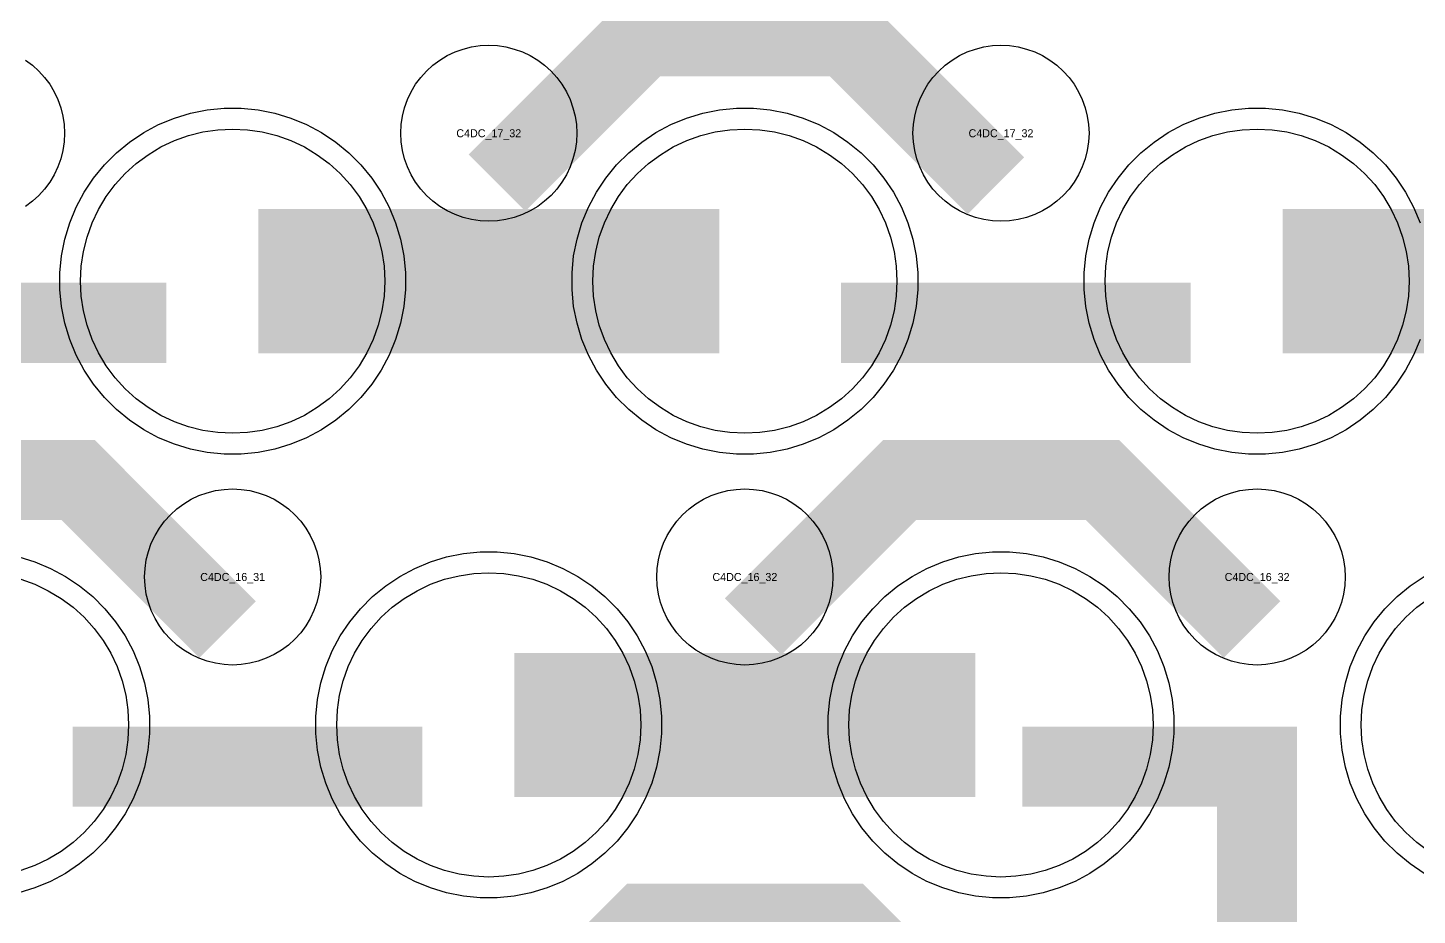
# Model space of a CAD drawing. Extents: x -11880 to 11880, y -14992 to 14992.
# Drawn here: x -1904 to -1470, y -12682 to -12404.9 of the extents above; entities that cross this region are included whole.
import ezdxf
from ezdxf.enums import TextEntityAlignment as Align

# ---------------------------------------------------------------- set-up
doc = ezdxf.new("R2010")
doc.units = 0
doc.header["$MEASUREMENT"] = 0
for name, color, linetype in [('GDS_775_DT_237', 138, 'CONTINUOUS'), ('RDL1_FS', 34, 'CONTINUOUS'), ('RDL_BS', 160, 'CONTINUOUS')]:
    doc.layers.add(name, color=color, linetype=linetype)

msp = doc.modelspace()

# ---------------------------------------------------------------- linework, layer by layer
at = {"layer": 'RDL1_FS'}
for points in [[(-1840, -12531.484), (-1844.657, -12531.255), (-1849.268, -12530.571), (-1853.791, -12529.439), (-1858.181, -12527.867), (-1862.395, -12525.875), (-1866.395, -12523.477), (-1870.14, -12520.699), (-1873.594, -12517.569), (-1876.724, -12514.115), (-1879.502, -12510.37), (-1881.9, -12506.37), (-1883.892, -12502.156), (-1885.464, -12497.766), (-1886.596, -12493.243), (-1887.28, -12488.632), (-1887.509, -12483.975), (-1887.28, -12479.318), (-1886.596, -12474.707), (-1885.464, -12470.184), (-1883.892, -12465.794), (-1881.9, -12461.58), (-1879.502, -12457.58), (-1876.724, -12453.835), (-1873.594, -12450.381), (-1870.14, -12447.251), (-1866.395, -12444.473), (-1862.395, -12442.075), (-1858.181, -12440.083), (-1853.791, -12438.511), (-1849.268, -12437.379), (-1844.657, -12436.695), (-1840, -12436.466), (-1835.343, -12436.695), (-1830.732, -12437.379), (-1826.209, -12438.511), (-1821.819, -12440.083), (-1817.605, -12442.075), (-1813.605, -12444.473), (-1809.86, -12447.251), (-1806.406, -12450.381), (-1803.276, -12453.835), (-1800.498, -12457.58), (-1798.1, -12461.58), (-1796.108, -12465.794), (-1794.536, -12470.184), (-1793.404, -12474.707), (-1792.72, -12479.318), (-1792.491, -12483.975), (-1792.72, -12488.632), (-1793.404, -12493.243), (-1794.536, -12497.766), (-1796.108, -12502.156), (-1798.1, -12506.37), (-1800.498, -12510.37), (-1803.276, -12514.115), (-1806.406, -12517.569), (-1809.86, -12520.699), (-1813.605, -12523.477), (-1817.605, -12525.875), (-1821.819, -12527.867), (-1826.209, -12529.439), (-1830.732, -12530.571), (-1835.343, -12531.255)], [(-1680, -12531.484), (-1684.657, -12531.255), (-1689.268, -12530.571), (-1693.791, -12529.439), (-1698.181, -12527.867), (-1702.395, -12525.875), (-1706.395, -12523.477), (-1710.14, -12520.699), (-1713.594, -12517.569), (-1716.724, -12514.115), (-1719.502, -12510.37), (-1721.9, -12506.37), (-1723.892, -12502.156), (-1725.464, -12497.766), (-1726.596, -12493.243), (-1727.28, -12488.632), (-1727.509, -12483.975), (-1727.28, -12479.318), (-1726.596, -12474.707), (-1725.464, -12470.184), (-1723.892, -12465.794), (-1721.9, -12461.58), (-1719.502, -12457.58), (-1716.724, -12453.835), (-1713.594, -12450.381), (-1710.14, -12447.251), (-1706.395, -12444.473), (-1702.395, -12442.075), (-1698.181, -12440.083), (-1693.791, -12438.511), (-1689.268, -12437.379), (-1684.657, -12436.695), (-1680, -12436.466), (-1675.343, -12436.695), (-1670.732, -12437.379), (-1666.209, -12438.511), (-1661.819, -12440.083), (-1657.605, -12442.075), (-1653.605, -12444.473), (-1649.86, -12447.251), (-1646.406, -12450.381), (-1643.276, -12453.835), (-1640.498, -12457.58), (-1638.1, -12461.58), (-1636.108, -12465.794), (-1634.536, -12470.184), (-1633.404, -12474.707), (-1632.72, -12479.318), (-1632.491, -12483.975), (-1632.72, -12488.632), (-1633.404, -12493.243), (-1634.536, -12497.766), (-1636.108, -12502.156), (-1638.1, -12506.37), (-1640.498, -12510.37), (-1643.276, -12514.115), (-1646.406, -12517.569), (-1649.86, -12520.699), (-1653.605, -12523.477), (-1657.605, -12525.875), (-1661.819, -12527.867), (-1666.209, -12529.439), (-1670.732, -12530.571), (-1675.343, -12531.255)], [(-1520, -12531.484), (-1524.657, -12531.255), (-1529.268, -12530.571), (-1533.791, -12529.439), (-1538.181, -12527.867), (-1542.395, -12525.875), (-1546.395, -12523.477), (-1550.14, -12520.699), (-1553.594, -12517.569), (-1556.724, -12514.115), (-1559.502, -12510.37), (-1561.9, -12506.37), (-1563.892, -12502.156), (-1565.464, -12497.766), (-1566.596, -12493.243), (-1567.28, -12488.632), (-1567.509, -12483.975), (-1567.28, -12479.318), (-1566.596, -12474.707), (-1565.464, -12470.184), (-1563.892, -12465.794), (-1561.9, -12461.58), (-1559.502, -12457.58), (-1556.724, -12453.835), (-1553.594, -12450.381), (-1550.14, -12447.251), (-1546.395, -12444.473), (-1542.395, -12442.075), (-1538.181, -12440.083), (-1533.791, -12438.511), (-1529.268, -12437.379), (-1524.657, -12436.695), (-1520, -12436.466), (-1515.343, -12436.695), (-1510.732, -12437.379), (-1506.209, -12438.511), (-1501.819, -12440.083), (-1497.605, -12442.075), (-1493.605, -12444.473), (-1489.86, -12447.251), (-1486.406, -12450.381), (-1483.276, -12453.835), (-1480.498, -12457.58), (-1478.1, -12461.58), (-1476.108, -12465.794), (-1474.536, -12470.184), (-1473.404, -12474.707), (-1472.72, -12479.318), (-1472.491, -12483.975), (-1472.72, -12488.632), (-1473.404, -12493.243), (-1474.536, -12497.766), (-1476.108, -12502.156), (-1478.1, -12506.37), (-1480.498, -12510.37), (-1483.276, -12514.115), (-1486.406, -12517.569), (-1489.86, -12520.699), (-1493.605, -12523.477), (-1497.605, -12525.875), (-1501.819, -12527.867), (-1506.209, -12529.439), (-1510.732, -12530.571), (-1515.343, -12531.255)]]:
    msp.add_lwpolyline(points, close=True, dxfattribs=at)
for points in [[(-1831.998, -12483.975, 45, 45, 0), (-1759.998, -12483.975, 45, 45, 0)], [(-1759.998, -12483.975, 45, 45, 0), (-1687.998, -12483.975, 45, 45, 0)], [(-1511.998, -12483.975, 45, 45, 0), (-1439.998, -12483.975, 45, 45, 0)]]:
    msp.add_lwpolyline(points, format="xyseb", dxfattribs=at)
at = {"layer": 'RDL1_FS', "color": 240, "true_color": 0xed1f24}
msp.add_lwpolyline([(-1906.209, -12577.076), (-1901.819, -12578.648), (-1897.605, -12580.64), (-1893.605, -12583.038), (-1889.86, -12585.816), (-1886.406, -12588.946), (-1883.276, -12592.4), (-1880.498, -12596.145), (-1878.1, -12600.145), (-1876.108, -12604.359), (-1874.536, -12608.749), (-1873.404, -12613.272), (-1872.72, -12617.883), (-1872.491, -12622.54), (-1872.72, -12627.197), (-1873.404, -12631.808), (-1874.536, -12636.331), (-1876.108, -12640.721), (-1878.1, -12644.935), (-1880.498, -12648.935), (-1883.276, -12652.68), (-1886.406, -12656.134), (-1889.86, -12659.264), (-1893.605, -12662.042), (-1897.605, -12664.44), (-1901.819, -12666.432), (-1906.209, -12668.004)], dxfattribs=at)
for points in [[(-1760, -12670.049), (-1764.657, -12669.82), (-1769.268, -12669.136), (-1773.791, -12668.004), (-1778.181, -12666.432), (-1782.395, -12664.44), (-1786.395, -12662.042), (-1790.14, -12659.264), (-1793.594, -12656.134), (-1796.724, -12652.68), (-1799.502, -12648.935), (-1801.9, -12644.935), (-1803.892, -12640.721), (-1805.464, -12636.331), (-1806.596, -12631.808), (-1807.28, -12627.197), (-1807.509, -12622.54), (-1807.28, -12617.883), (-1806.596, -12613.272), (-1805.464, -12608.749), (-1803.892, -12604.359), (-1801.9, -12600.145), (-1799.502, -12596.145), (-1796.724, -12592.4), (-1793.594, -12588.946), (-1790.14, -12585.816), (-1786.395, -12583.038), (-1782.395, -12580.64), (-1778.181, -12578.648), (-1773.791, -12577.076), (-1769.268, -12575.944), (-1764.657, -12575.26), (-1760, -12575.031), (-1755.343, -12575.26), (-1750.732, -12575.944), (-1746.209, -12577.076), (-1741.819, -12578.648), (-1737.605, -12580.64), (-1733.605, -12583.038), (-1729.86, -12585.816), (-1726.406, -12588.946), (-1723.276, -12592.4), (-1720.498, -12596.145), (-1718.1, -12600.145), (-1716.108, -12604.359), (-1714.536, -12608.749), (-1713.404, -12613.272), (-1712.72, -12617.883), (-1712.491, -12622.54), (-1712.72, -12627.197), (-1713.404, -12631.808), (-1714.536, -12636.331), (-1716.108, -12640.721), (-1718.1, -12644.935), (-1720.498, -12648.935), (-1723.276, -12652.68), (-1726.406, -12656.134), (-1729.86, -12659.264), (-1733.605, -12662.042), (-1737.605, -12664.44), (-1741.819, -12666.432), (-1746.209, -12668.004), (-1750.732, -12669.136), (-1755.343, -12669.82)], [(-1600, -12670.049), (-1604.657, -12669.82), (-1609.268, -12669.136), (-1613.791, -12668.004), (-1618.181, -12666.432), (-1622.395, -12664.44), (-1626.395, -12662.042), (-1630.14, -12659.264), (-1633.594, -12656.134), (-1636.724, -12652.68), (-1639.502, -12648.935), (-1641.9, -12644.935), (-1643.892, -12640.721), (-1645.464, -12636.331), (-1646.596, -12631.808), (-1647.28, -12627.197), (-1647.509, -12622.54), (-1647.28, -12617.883), (-1646.596, -12613.272), (-1645.464, -12608.749), (-1643.892, -12604.359), (-1641.9, -12600.145), (-1639.502, -12596.145), (-1636.724, -12592.4), (-1633.594, -12588.946), (-1630.14, -12585.816), (-1626.395, -12583.038), (-1622.395, -12580.64), (-1618.181, -12578.648), (-1613.791, -12577.076), (-1609.268, -12575.944), (-1604.657, -12575.26), (-1600, -12575.031), (-1595.343, -12575.26), (-1590.732, -12575.944), (-1586.209, -12577.076), (-1581.819, -12578.648), (-1577.605, -12580.64), (-1573.605, -12583.038), (-1569.86, -12585.816), (-1566.406, -12588.946), (-1563.276, -12592.4), (-1560.498, -12596.145), (-1558.1, -12600.145), (-1556.108, -12604.359), (-1554.536, -12608.749), (-1553.404, -12613.272), (-1552.72, -12617.883), (-1552.491, -12622.54), (-1552.72, -12627.197), (-1553.404, -12631.808), (-1554.536, -12636.331), (-1556.108, -12640.721), (-1558.1, -12644.935), (-1560.498, -12648.935), (-1563.276, -12652.68), (-1566.406, -12656.134), (-1569.86, -12659.264), (-1573.605, -12662.042), (-1577.605, -12664.44), (-1581.819, -12666.432), (-1586.209, -12668.004), (-1590.732, -12669.136), (-1595.343, -12669.82)]]:
    msp.add_lwpolyline(points, close=True, dxfattribs=at)
at = {"layer": 'RDL1_FS'}
msp.add_lwpolyline([(-1466.395, -12662.042), (-1470.14, -12659.264), (-1473.594, -12656.134), (-1476.724, -12652.68), (-1479.502, -12648.935), (-1481.9, -12644.935), (-1483.892, -12640.721), (-1485.464, -12636.331), (-1486.596, -12631.808), (-1487.28, -12627.197), (-1487.509, -12622.54), (-1487.28, -12617.883), (-1486.596, -12613.272), (-1485.464, -12608.749), (-1483.892, -12604.359), (-1481.9, -12600.145), (-1479.502, -12596.145), (-1476.724, -12592.4), (-1473.594, -12588.946), (-1470.14, -12585.816), (-1466.395, -12583.038)], dxfattribs=at)
at = {"layer": 'RDL1_FS', "color": 240, "true_color": 0xed1f24}
for points in [[(-1751.998, -12622.54, 45, 45, 0), (-1679.998, -12622.54, 45, 45, 0)], [(-1679.998, -12622.54, 45, 45, 0), (-1607.998, -12622.54, 45, 45, 0)]]:
    msp.add_lwpolyline(points, format="xyseb", dxfattribs=at)
at = {"layer": 'RDL_BS'}
for points in [[(-1757.438, -12453.289, 25, 25, 0), (-1711.623, -12407.474, 25, 25, 0), (-1678.07, -12407.474, 25, 25, 0)], [(-1601.599, -12454.188, 25, 25, 0), (-1648.313, -12407.474, 25, 25, 0), (-1678.071, -12407.474, 25, 25, 0)], [(-1969.984, -12496.988, 25, 25, 0), (-1860.719, -12496.988, 25, 25, 0)], [(-1649.984, -12496.988, 25, 25, 0), (-1540.719, -12496.988, 25, 25, 0)], [(-1841.599, -12592.753, 25, 25, 0), (-1888.313, -12546.039, 25, 25, 0), (-1918.071, -12546.039, 25, 25, 0)], [(-1677.438, -12591.854, 25, 25, 0), (-1631.623, -12546.039, 25, 25, 0), (-1598.07, -12546.039, 25, 25, 0)], [(-1521.599, -12592.753, 25, 25, 0), (-1568.313, -12546.039, 25, 25, 0), (-1598.071, -12546.039, 25, 25, 0)], [(-1757.438, -12730.419, 25, 25, 0), (-1711.623, -12684.604, 25, 25, 0), (-1678.07, -12684.604, 25, 25, 0)], [(-1601.599, -12731.318, 25, 25, 0), (-1648.313, -12684.604, 25, 25, 0), (-1678.071, -12684.604, 25, 25, 0)]]:
    msp.add_lwpolyline(points, format="xyseb", dxfattribs=at)
for points in [[(-1760, -12465.281), (-1762.693, -12465.149), (-1765.365, -12464.753), (-1767.984, -12464.096), (-1770.519, -12463.189), (-1772.956, -12462.037), (-1775.28, -12460.644), (-1777.443, -12459.041), (-1779.442, -12457.229), (-1781.254, -12455.23), (-1782.857, -12453.067), (-1784.25, -12450.743), (-1785.402, -12448.306), (-1786.309, -12445.771), (-1786.966, -12443.152), (-1787.362, -12440.48), (-1787.494, -12437.787), (-1787.362, -12435.094), (-1786.966, -12432.422), (-1786.309, -12429.803), (-1785.402, -12427.268), (-1784.25, -12424.831), (-1782.857, -12422.507), (-1781.254, -12420.344), (-1779.442, -12418.345), (-1777.443, -12416.533), (-1775.28, -12414.93), (-1772.956, -12413.537), (-1770.519, -12412.385), (-1767.984, -12411.478), (-1765.365, -12410.821), (-1762.693, -12410.425), (-1760, -12410.293), (-1757.307, -12410.425), (-1754.635, -12410.821), (-1752.016, -12411.478), (-1749.481, -12412.385), (-1747.044, -12413.537), (-1744.72, -12414.93), (-1742.557, -12416.533), (-1740.558, -12418.345), (-1738.746, -12420.344), (-1737.143, -12422.507), (-1735.75, -12424.831), (-1734.598, -12427.268), (-1733.691, -12429.803), (-1733.034, -12432.422), (-1732.638, -12435.094), (-1732.506, -12437.787), (-1732.638, -12440.48), (-1733.034, -12443.152), (-1733.691, -12445.771), (-1734.598, -12448.306), (-1735.75, -12450.743), (-1737.143, -12453.067), (-1738.746, -12455.23), (-1740.558, -12457.229), (-1742.557, -12459.041), (-1744.72, -12460.644), (-1747.044, -12462.037), (-1749.481, -12463.189), (-1752.016, -12464.096), (-1754.635, -12464.753), (-1757.307, -12465.149)], [(-1600, -12465.281), (-1602.693, -12465.149), (-1605.365, -12464.753), (-1607.984, -12464.096), (-1610.519, -12463.189), (-1612.956, -12462.037), (-1615.28, -12460.644), (-1617.443, -12459.041), (-1619.442, -12457.229), (-1621.254, -12455.23), (-1622.857, -12453.067), (-1624.25, -12450.743), (-1625.402, -12448.306), (-1626.309, -12445.771), (-1626.966, -12443.152), (-1627.362, -12440.48), (-1627.494, -12437.787), (-1627.362, -12435.094), (-1626.966, -12432.422), (-1626.309, -12429.803), (-1625.402, -12427.268), (-1624.25, -12424.831), (-1622.857, -12422.507), (-1621.254, -12420.344), (-1619.442, -12418.345), (-1617.443, -12416.533), (-1615.28, -12414.93), (-1612.956, -12413.537), (-1610.519, -12412.385), (-1607.984, -12411.478), (-1605.365, -12410.821), (-1602.693, -12410.425), (-1600, -12410.293), (-1597.307, -12410.425), (-1594.635, -12410.821), (-1592.016, -12411.478), (-1589.481, -12412.385), (-1587.044, -12413.537), (-1584.72, -12414.93), (-1582.557, -12416.533), (-1580.558, -12418.345), (-1578.746, -12420.344), (-1577.143, -12422.507), (-1575.75, -12424.831), (-1574.598, -12427.268), (-1573.691, -12429.803), (-1573.034, -12432.422), (-1572.638, -12435.094), (-1572.506, -12437.787), (-1572.638, -12440.48), (-1573.034, -12443.152), (-1573.691, -12445.771), (-1574.598, -12448.306), (-1575.75, -12450.743), (-1577.143, -12453.067), (-1578.746, -12455.23), (-1580.558, -12457.229), (-1582.557, -12459.041), (-1584.72, -12460.644), (-1587.044, -12462.037), (-1589.481, -12463.189), (-1592.016, -12464.096), (-1594.635, -12464.753), (-1597.307, -12465.149)], [(-1842.644, -12537.975), (-1847.938, -12537.458), (-1853.165, -12536.412), (-1858.205, -12534.881), (-1863.115, -12532.85), (-1867.777, -12530.358), (-1872.191, -12527.411), (-1876.292, -12524.049), (-1880.074, -12520.267), (-1883.436, -12516.166), (-1886.383, -12511.752), (-1888.875, -12507.09), (-1890.906, -12502.18), (-1892.437, -12497.14), (-1893.483, -12491.913), (-1894, -12486.619), (-1894, -12481.331), (-1893.483, -12476.037), (-1892.437, -12470.81), (-1890.906, -12465.77), (-1888.875, -12460.86), (-1886.383, -12456.198), (-1883.436, -12451.784), (-1880.074, -12447.683), (-1876.292, -12443.901), (-1872.191, -12440.539), (-1867.777, -12437.592), (-1863.115, -12435.1), (-1858.205, -12433.069), (-1853.165, -12431.538), (-1847.938, -12430.492), (-1842.644, -12429.975), (-1837.356, -12429.975), (-1832.062, -12430.492), (-1826.835, -12431.538), (-1821.795, -12433.069), (-1816.885, -12435.1), (-1812.223, -12437.592), (-1807.809, -12440.539), (-1803.708, -12443.901), (-1799.926, -12447.683), (-1796.564, -12451.784), (-1793.617, -12456.198), (-1791.125, -12460.86), (-1789.094, -12465.77), (-1787.563, -12470.81), (-1786.517, -12476.037), (-1786, -12481.331), (-1786, -12486.619), (-1786.517, -12491.913), (-1787.563, -12497.14), (-1789.094, -12502.18), (-1791.125, -12507.09), (-1793.617, -12511.752), (-1796.564, -12516.166), (-1799.926, -12520.267), (-1803.708, -12524.049), (-1807.809, -12527.411), (-1812.223, -12530.358), (-1816.885, -12532.85), (-1821.795, -12534.881), (-1826.835, -12536.412), (-1832.062, -12537.458), (-1837.356, -12537.975)], [(-1682.644, -12537.975), (-1687.938, -12537.458), (-1693.165, -12536.412), (-1698.205, -12534.881), (-1703.115, -12532.85), (-1707.777, -12530.358), (-1712.191, -12527.411), (-1716.292, -12524.049), (-1720.074, -12520.267), (-1723.436, -12516.166), (-1726.383, -12511.752), (-1728.875, -12507.09), (-1730.906, -12502.18), (-1732.437, -12497.14), (-1733.483, -12491.913), (-1734, -12486.619), (-1734, -12481.331), (-1733.483, -12476.037), (-1732.437, -12470.81), (-1730.906, -12465.77), (-1728.875, -12460.86), (-1726.383, -12456.198), (-1723.436, -12451.784), (-1720.074, -12447.683), (-1716.292, -12443.901), (-1712.191, -12440.539), (-1707.777, -12437.592), (-1703.115, -12435.1), (-1698.205, -12433.069), (-1693.165, -12431.538), (-1687.938, -12430.492), (-1682.644, -12429.975), (-1677.356, -12429.975), (-1672.062, -12430.492), (-1666.835, -12431.538), (-1661.795, -12433.069), (-1656.885, -12435.1), (-1652.223, -12437.592), (-1647.809, -12440.539), (-1643.708, -12443.901), (-1639.926, -12447.683), (-1636.564, -12451.784), (-1633.617, -12456.198), (-1631.125, -12460.86), (-1629.094, -12465.77), (-1627.563, -12470.81), (-1626.517, -12476.037), (-1626, -12481.331), (-1626, -12486.619), (-1626.517, -12491.913), (-1627.563, -12497.14), (-1629.094, -12502.18), (-1631.125, -12507.09), (-1633.617, -12511.752), (-1636.564, -12516.166), (-1639.926, -12520.267), (-1643.708, -12524.049), (-1647.809, -12527.411), (-1652.223, -12530.358), (-1656.885, -12532.85), (-1661.795, -12534.881), (-1666.835, -12536.412), (-1672.062, -12537.458), (-1677.356, -12537.975)], [(-1840, -12603.846), (-1842.693, -12603.714), (-1845.365, -12603.318), (-1847.984, -12602.661), (-1850.519, -12601.754), (-1852.956, -12600.602), (-1855.28, -12599.209), (-1857.443, -12597.606), (-1859.442, -12595.794), (-1861.254, -12593.795), (-1862.857, -12591.632), (-1864.25, -12589.308), (-1865.402, -12586.871), (-1866.309, -12584.336), (-1866.966, -12581.717), (-1867.362, -12579.045), (-1867.494, -12576.352), (-1867.362, -12573.659), (-1866.966, -12570.987), (-1866.309, -12568.368), (-1865.402, -12565.833), (-1864.25, -12563.396), (-1862.857, -12561.072), (-1861.254, -12558.909), (-1859.442, -12556.91), (-1857.443, -12555.098), (-1855.28, -12553.495), (-1852.956, -12552.102), (-1850.519, -12550.95), (-1847.984, -12550.043), (-1845.365, -12549.386), (-1842.693, -12548.99), (-1840, -12548.858), (-1837.307, -12548.99), (-1834.635, -12549.386), (-1832.016, -12550.043), (-1829.481, -12550.95), (-1827.044, -12552.102), (-1824.72, -12553.495), (-1822.557, -12555.098), (-1820.558, -12556.91), (-1818.746, -12558.909), (-1817.143, -12561.072), (-1815.75, -12563.396), (-1814.598, -12565.833), (-1813.691, -12568.368), (-1813.034, -12570.987), (-1812.638, -12573.659), (-1812.506, -12576.352), (-1812.638, -12579.045), (-1813.034, -12581.717), (-1813.691, -12584.336), (-1814.598, -12586.871), (-1815.75, -12589.308), (-1817.143, -12591.632), (-1818.746, -12593.795), (-1820.558, -12595.794), (-1822.557, -12597.606), (-1824.72, -12599.209), (-1827.044, -12600.602), (-1829.481, -12601.754), (-1832.016, -12602.661), (-1834.635, -12603.318), (-1837.307, -12603.714)], [(-1680, -12603.846), (-1682.693, -12603.714), (-1685.365, -12603.318), (-1687.984, -12602.661), (-1690.519, -12601.754), (-1692.956, -12600.602), (-1695.28, -12599.209), (-1697.443, -12597.606), (-1699.442, -12595.794), (-1701.254, -12593.795), (-1702.857, -12591.632), (-1704.25, -12589.308), (-1705.402, -12586.871), (-1706.309, -12584.336), (-1706.966, -12581.717), (-1707.362, -12579.045), (-1707.494, -12576.352), (-1707.362, -12573.659), (-1706.966, -12570.987), (-1706.309, -12568.368), (-1705.402, -12565.833), (-1704.25, -12563.396), (-1702.857, -12561.072), (-1701.254, -12558.909), (-1699.442, -12556.91), (-1697.443, -12555.098), (-1695.28, -12553.495), (-1692.956, -12552.102), (-1690.519, -12550.95), (-1687.984, -12550.043), (-1685.365, -12549.386), (-1682.693, -12548.99), (-1680, -12548.858), (-1677.307, -12548.99), (-1674.635, -12549.386), (-1672.016, -12550.043), (-1669.481, -12550.95), (-1667.044, -12552.102), (-1664.72, -12553.495), (-1662.557, -12555.098), (-1660.558, -12556.91), (-1658.746, -12558.909), (-1657.143, -12561.072), (-1655.75, -12563.396), (-1654.598, -12565.833), (-1653.691, -12568.368), (-1653.034, -12570.987), (-1652.638, -12573.659), (-1652.506, -12576.352), (-1652.638, -12579.045), (-1653.034, -12581.717), (-1653.691, -12584.336), (-1654.598, -12586.871), (-1655.75, -12589.308), (-1657.143, -12591.632), (-1658.746, -12593.795), (-1660.558, -12595.794), (-1662.557, -12597.606), (-1664.72, -12599.209), (-1667.044, -12600.602), (-1669.481, -12601.754), (-1672.016, -12602.661), (-1674.635, -12603.318), (-1677.307, -12603.714)], [(-1520, -12603.846), (-1522.693, -12603.714), (-1525.365, -12603.318), (-1527.984, -12602.661), (-1530.519, -12601.754), (-1532.956, -12600.602), (-1535.28, -12599.209), (-1537.443, -12597.606), (-1539.442, -12595.794), (-1541.254, -12593.795), (-1542.857, -12591.632), (-1544.25, -12589.308), (-1545.402, -12586.871), (-1546.309, -12584.336), (-1546.966, -12581.717), (-1547.362, -12579.045), (-1547.494, -12576.352), (-1547.362, -12573.659), (-1546.966, -12570.987), (-1546.309, -12568.368), (-1545.402, -12565.833), (-1544.25, -12563.396), (-1542.857, -12561.072), (-1541.254, -12558.909), (-1539.442, -12556.91), (-1537.443, -12555.098), (-1535.28, -12553.495), (-1532.956, -12552.102), (-1530.519, -12550.95), (-1527.984, -12550.043), (-1525.365, -12549.386), (-1522.693, -12548.99), (-1520, -12548.858), (-1517.307, -12548.99), (-1514.635, -12549.386), (-1512.016, -12550.043), (-1509.481, -12550.95), (-1507.044, -12552.102), (-1504.72, -12553.495), (-1502.557, -12555.098), (-1500.558, -12556.91), (-1498.746, -12558.909), (-1497.143, -12561.072), (-1495.75, -12563.396), (-1494.598, -12565.833), (-1493.691, -12568.368), (-1493.034, -12570.987), (-1492.638, -12573.659), (-1492.506, -12576.352), (-1492.638, -12579.045), (-1493.034, -12581.717), (-1493.691, -12584.336), (-1494.598, -12586.871), (-1495.75, -12589.308), (-1497.143, -12591.632), (-1498.746, -12593.795), (-1500.558, -12595.794), (-1502.557, -12597.606), (-1504.72, -12599.209), (-1507.044, -12600.602), (-1509.481, -12601.754), (-1512.016, -12602.661), (-1514.635, -12603.318), (-1517.307, -12603.714)]]:
    msp.add_lwpolyline(points, close=True, dxfattribs=at)
for points in [[(-1904.72, -12414.93), (-1902.557, -12416.533), (-1900.558, -12418.345), (-1898.746, -12420.344), (-1897.143, -12422.507), (-1895.75, -12424.831), (-1894.598, -12427.268), (-1893.691, -12429.803), (-1893.034, -12432.422), (-1892.638, -12435.094), (-1892.506, -12437.787), (-1892.638, -12440.48), (-1893.034, -12443.152), (-1893.691, -12445.771), (-1894.598, -12448.306), (-1895.75, -12450.743), (-1897.143, -12453.067), (-1898.746, -12455.23), (-1900.558, -12457.229), (-1902.557, -12459.041), (-1904.72, -12460.644)], [(-1469.094, -12502.18), (-1471.125, -12507.09), (-1473.617, -12511.752), (-1476.564, -12516.166), (-1479.926, -12520.267), (-1483.708, -12524.049), (-1487.809, -12527.411), (-1492.223, -12530.358), (-1496.885, -12532.85), (-1501.795, -12534.881), (-1506.835, -12536.412), (-1512.062, -12537.458), (-1517.356, -12537.975), (-1522.644, -12537.975), (-1527.938, -12537.458), (-1533.165, -12536.412), (-1538.205, -12534.881), (-1543.115, -12532.85), (-1547.777, -12530.358), (-1552.191, -12527.411), (-1556.292, -12524.049), (-1560.074, -12520.267), (-1563.436, -12516.166), (-1566.383, -12511.752), (-1568.875, -12507.09), (-1570.906, -12502.18), (-1572.437, -12497.14), (-1573.483, -12491.913), (-1574, -12486.619), (-1574, -12481.331), (-1573.483, -12476.037), (-1572.437, -12470.81), (-1570.906, -12465.77), (-1568.875, -12460.86), (-1566.383, -12456.198), (-1563.436, -12451.784), (-1560.074, -12447.683), (-1556.292, -12443.901), (-1552.191, -12440.539), (-1547.777, -12437.592), (-1543.115, -12435.1), (-1538.205, -12433.069), (-1533.165, -12431.538), (-1527.938, -12430.492), (-1522.644, -12429.975), (-1517.356, -12429.975), (-1512.062, -12430.492), (-1506.835, -12431.538), (-1501.795, -12433.069), (-1496.885, -12435.1), (-1492.223, -12437.592), (-1487.809, -12440.539), (-1483.708, -12443.901), (-1479.926, -12447.683), (-1476.564, -12451.784), (-1473.617, -12456.198), (-1471.125, -12460.86), (-1469.094, -12465.77)], [(-1467.777, -12668.923), (-1472.191, -12665.976), (-1476.292, -12662.614), (-1480.074, -12658.832), (-1483.436, -12654.731), (-1486.383, -12650.317), (-1488.875, -12645.655), (-1490.906, -12640.745), (-1492.437, -12635.705), (-1493.483, -12630.478), (-1494, -12625.184), (-1494, -12619.896), (-1493.483, -12614.602), (-1492.437, -12609.375), (-1490.906, -12604.335), (-1488.875, -12599.425), (-1486.383, -12594.763), (-1483.436, -12590.349), (-1480.074, -12586.248), (-1476.292, -12582.466), (-1472.191, -12579.104), (-1467.777, -12576.157)]]:
    msp.add_lwpolyline(points, dxfattribs=at)
at = {"layer": 'RDL_BS', "color": 240, "true_color": 0xed1f24}
for points in [[(-1762.644, -12676.54), (-1767.938, -12676.023), (-1773.165, -12674.977), (-1778.205, -12673.446), (-1783.115, -12671.415), (-1787.777, -12668.923), (-1792.191, -12665.976), (-1796.292, -12662.614), (-1800.074, -12658.832), (-1803.436, -12654.731), (-1806.383, -12650.317), (-1808.875, -12645.655), (-1810.906, -12640.745), (-1812.437, -12635.705), (-1813.483, -12630.478), (-1814, -12625.184), (-1814, -12619.896), (-1813.483, -12614.602), (-1812.437, -12609.375), (-1810.906, -12604.335), (-1808.875, -12599.425), (-1806.383, -12594.763), (-1803.436, -12590.349), (-1800.074, -12586.248), (-1796.292, -12582.466), (-1792.191, -12579.104), (-1787.777, -12576.157), (-1783.115, -12573.665), (-1778.205, -12571.634), (-1773.165, -12570.103), (-1767.938, -12569.057), (-1762.644, -12568.54), (-1757.356, -12568.54), (-1752.062, -12569.057), (-1746.835, -12570.103), (-1741.795, -12571.634), (-1736.885, -12573.665), (-1732.223, -12576.157), (-1727.809, -12579.104), (-1723.708, -12582.466), (-1719.926, -12586.248), (-1716.564, -12590.349), (-1713.617, -12594.763), (-1711.125, -12599.425), (-1709.094, -12604.335), (-1707.563, -12609.375), (-1706.517, -12614.602), (-1706, -12619.896), (-1706, -12625.184), (-1706.517, -12630.478), (-1707.563, -12635.705), (-1709.094, -12640.745), (-1711.125, -12645.655), (-1713.617, -12650.317), (-1716.564, -12654.731), (-1719.926, -12658.832), (-1723.708, -12662.614), (-1727.809, -12665.976), (-1732.223, -12668.923), (-1736.885, -12671.415), (-1741.795, -12673.446), (-1746.835, -12674.977), (-1752.062, -12676.023), (-1757.356, -12676.54)], [(-1602.644, -12676.54), (-1607.938, -12676.023), (-1613.165, -12674.977), (-1618.205, -12673.446), (-1623.115, -12671.415), (-1627.777, -12668.923), (-1632.191, -12665.976), (-1636.292, -12662.614), (-1640.074, -12658.832), (-1643.436, -12654.731), (-1646.383, -12650.317), (-1648.875, -12645.655), (-1650.906, -12640.745), (-1652.437, -12635.705), (-1653.483, -12630.478), (-1654, -12625.184), (-1654, -12619.896), (-1653.483, -12614.602), (-1652.437, -12609.375), (-1650.906, -12604.335), (-1648.875, -12599.425), (-1646.383, -12594.763), (-1643.436, -12590.349), (-1640.074, -12586.248), (-1636.292, -12582.466), (-1632.191, -12579.104), (-1627.777, -12576.157), (-1623.115, -12573.665), (-1618.205, -12571.634), (-1613.165, -12570.103), (-1607.938, -12569.057), (-1602.644, -12568.54), (-1597.356, -12568.54), (-1592.062, -12569.057), (-1586.835, -12570.103), (-1581.795, -12571.634), (-1576.885, -12573.665), (-1572.223, -12576.157), (-1567.809, -12579.104), (-1563.708, -12582.466), (-1559.926, -12586.248), (-1556.564, -12590.349), (-1553.617, -12594.763), (-1551.125, -12599.425), (-1549.094, -12604.335), (-1547.563, -12609.375), (-1546.517, -12614.602), (-1546, -12619.896), (-1546, -12625.184), (-1546.517, -12630.478), (-1547.563, -12635.705), (-1549.094, -12640.745), (-1551.125, -12645.655), (-1553.617, -12650.317), (-1556.564, -12654.731), (-1559.926, -12658.832), (-1563.708, -12662.614), (-1567.809, -12665.976), (-1572.223, -12668.923), (-1576.885, -12671.415), (-1581.795, -12673.446), (-1586.835, -12674.977), (-1592.062, -12676.023), (-1597.356, -12676.54)]]:
    msp.add_lwpolyline(points, close=True, dxfattribs=at)
msp.add_lwpolyline([(-1906.835, -12570.103), (-1901.795, -12571.634), (-1896.885, -12573.665), (-1892.223, -12576.157), (-1887.809, -12579.104), (-1883.708, -12582.466), (-1879.926, -12586.248), (-1876.564, -12590.349), (-1873.617, -12594.763), (-1871.125, -12599.425), (-1869.094, -12604.335), (-1867.563, -12609.375), (-1866.517, -12614.602), (-1866, -12619.896), (-1866, -12625.184), (-1866.517, -12630.478), (-1867.563, -12635.705), (-1869.094, -12640.745), (-1871.125, -12645.655), (-1873.617, -12650.317), (-1876.564, -12654.731), (-1879.926, -12658.832), (-1883.708, -12662.614), (-1887.809, -12665.976), (-1892.223, -12668.923), (-1896.885, -12671.415), (-1901.795, -12673.446), (-1906.835, -12674.977)], dxfattribs=at)
for points in [[(-1520, -12729.83, 25, 25, 0), (-1520, -12623.053, 25, 25, 0)], [(-1889.984, -12635.553, 25, 25, 0), (-1780.719, -12635.553, 25, 25, 0)], [(-1507.5, -12635.553, 25, 25, 0), (-1593.333, -12635.553, 25, 25, 0)], [(-1547.056, -12635.553, 25, 25, 0), (-1588.26, -12635.553, 25, 25, 0)], [(-1520, -12653.522, 25, 25, 0), (-1520, -12699.142, 25, 25, 0)]]:
    msp.add_lwpolyline(points, format="xyseb", dxfattribs=at)

# ---------------------------------------------------------------- texts
at = {"layer": 'GDS_775_DT_237'}
for s, p in [('C4DC_17_32', (-1760, -12437.787)), ('C4DC_17_32', (-1760, -12437.787)), ('C4DC_17_32', (-1600, -12437.787)), ('C4DC_17_32', (-1600, -12437.787)), ('C4DC_16_31', (-1840, -12576.352)), ('C4DC_16_31', (-1840, -12576.352)), ('C4DC_16_32', (-1680, -12576.352)), ('C4DC_16_32', (-1680, -12576.352)), ('C4DC_16_32', (-1520, -12576.352)), ('C4DC_16_32', (-1520, -12576.352))]:
    msp.add_text(s, height=2.5, dxfattribs=at).set_placement(p, align=Align.MIDDLE_CENTER)

doc.saveas('drawing.dxf')
